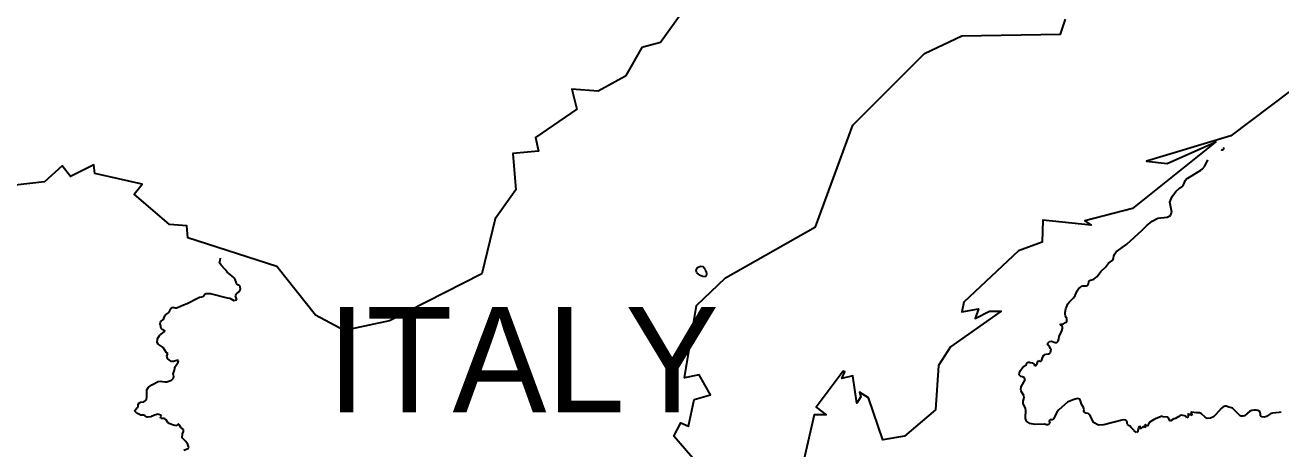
# Model space of a CAD drawing. Header units: metres. Extents: x 0 to 1325, y -1 to 773.
# Drawn here: x 682.65 to 730.26, y 206.76 to 222.82 of the extents above; entities that cross this region are included whole.
import ezdxf
from ezdxf.enums import TextEntityAlignment as Align

# ---------------------------------------------------------------- set-up
doc = ezdxf.new("R2010")
doc.units = ezdxf.units.M

msp = doc.modelspace()

# ---------------------------------------------------------------- linework, layer by layer
at = {"layer": 'CUT'}
for points in [[(707.55, 223.288), (706.74, 222.158), (706.03, 221.968), (705.41, 220.888), (704.37, 220.318), (703.38, 220.388), (703.57, 219.628), (702, 218.558), (702.12, 218.048), (701.14, 217.948), (701.25, 216.578), (700.47, 215.478), (699.97, 213.398), (696.47, 211.608), (694.75, 211.248), (693.66, 211.828), (692.19, 213.668), (688.82, 214.758), (688.78, 215.208), (688.12, 215.268), (686.78, 216.418), (687.09, 216.788), (685.29, 217.198), (685.25, 217.528), (684.37, 217.088), (684.06, 217.488), (683.38, 216.878), (682.27, 216.758)], [(708.13, 206.218), (707.24, 207.248), (707.51, 207.748), (707.8, 207.628), (708.02, 208.628), (708.63, 208.808), (708.2, 209.568), (707.65, 209.458), (708.1, 212.198), (709.21, 213.248), (712.61, 215.178), (714.03, 219.028), (716.75, 221.748), (718.16, 222.418), (721.91, 222.478), (722.1, 223.048)], [(730.63, 220.328), (728.36, 218.618), (725.17, 217.668), (725.95, 217.578), (727.8, 218.398), (724.63, 215.868), (722.83, 215.398), (723.07, 215.238), (721.24, 215.428), (721.21, 214.598), (720.31, 214.268), (718.24, 212.318), (718.16, 211.958), (718.8, 212.068), (718.67, 211.698), (719.21, 211.978), (719.65, 211.978), (717.74, 210.628), (717.28, 209.928), (717.17, 208.248), (715.99, 207.248), (715.17, 207.108), (714.63, 208.698), (714.28, 208.908), (714.34, 208.738), (714.18, 208.498), (714.03, 209.528), (713.62, 209.428), (713.73, 209.678), (713.67, 209.708), (712.64, 208.338), (713.02, 208.058), (712.56, 208.048), (712.19, 206.398)]]:
    msp.add_lwpolyline(points, dxfattribs=at)
at = {"layer": 'SCORE'}
for points in [[(727.99, 218.108), (728.02, 218.088)], [(728.02, 218.088), (728.06, 218.088)], [(728.06, 218.088), (728.1, 218.138)], [(728.1, 218.138), (728.11, 218.178)], [(727.38, 217.478), (727.49, 217.708)], [(726.73, 217.018), (727.23, 217.318)], [(727.23, 217.318), (727.27, 217.358)], [(727.27, 217.358), (727.38, 217.478)], [(726.28, 216.518), (726.43, 216.648)], [(726.43, 216.648), (726.5, 216.688)], [(726.5, 216.688), (726.54, 216.718)], [(726.54, 216.718), (726.57, 216.768)], [(726.57, 216.768), (726.6, 216.858)], [(726.6, 216.858), (726.64, 216.948)], [(726.64, 216.948), (726.7, 217.008)], [(726.7, 217.008), (726.73, 217.018)], [(726.05, 216.108), (726.14, 216.328)], [(726.14, 216.328), (726.28, 216.518)], [(726.12, 215.728), (726.05, 216.108)], [(726.07, 215.608), (726.12, 215.728)], [(725, 215.048), (725.18, 215.228)], [(725.18, 215.228), (725.3, 215.328)], [(725.3, 215.328), (725.38, 215.388)], [(725.38, 215.388), (725.59, 215.498)], [(725.59, 215.498), (725.95, 215.548)], [(725.95, 215.548), (726.07, 215.608)], [(724.42, 214.518), (725, 215.048)], [(724.01, 214.228), (724.42, 214.518)], [(690.02, 213.808), (690.04, 213.918)], [(690.08, 213.718), (690.02, 213.808)], [(690.04, 213.918), (690.06, 213.988)], [(723.61, 213.648), (723.73, 213.798)], [(723.73, 213.798), (723.89, 213.918)], [(723.89, 213.918), (723.91, 213.988)], [(723.91, 213.988), (723.93, 214.058)], [(723.93, 214.058), (723.96, 214.158)], [(723.96, 214.158), (724.01, 214.228)], [(690.24, 213.558), (690.08, 213.718)], [(690.31, 213.458), (690.24, 213.558)], [(690.5, 213.308), (690.31, 213.458)], [(690.59, 213.228), (690.5, 213.308)], [(708.09, 213.538), (708.14, 213.638)], [(708.12, 213.438), (708.09, 213.538)], [(708.18, 213.388), (708.12, 213.438)], [(708.14, 213.638), (708.25, 213.688)], [(708.22, 213.348), (708.18, 213.388)], [(708.34, 213.298), (708.22, 213.348)], [(708.25, 213.688), (708.36, 213.668)], [(708.44, 213.278), (708.34, 213.298)], [(708.36, 213.668), (708.43, 213.578)], [(708.43, 213.578), (708.42, 213.558)], [(708.42, 213.558), (708.43, 213.548)], [(708.43, 213.548), (708.43, 213.538)], [(708.43, 213.538), (708.44, 213.528)], [(708.44, 213.528), (708.44, 213.518)], [(708.44, 213.518), (708.47, 213.478)], [(708.47, 213.318), (708.44, 213.278)], [(708.47, 213.478), (708.48, 213.398)], [(708.48, 213.398), (708.47, 213.318)], [(723.23, 213.238), (723.29, 213.298)], [(723.29, 213.298), (723.33, 213.348)], [(723.33, 213.348), (723.43, 213.478)], [(723.43, 213.478), (723.61, 213.648)], [(690.61, 213.178), (690.59, 213.228)], [(690.65, 213.078), (690.61, 213.178)], [(690.67, 213.018), (690.65, 213.078)], [(690.71, 212.978), (690.67, 213.018)], [(690.76, 212.948), (690.71, 212.978)], [(690.8, 212.898), (690.76, 212.948)], [(690.81, 212.818), (690.8, 212.898)], [(690.8, 212.788), (690.81, 212.818)], [(722.54, 212.748), (722.59, 212.828)], [(722.59, 212.828), (722.66, 212.888)], [(722.66, 212.888), (722.7, 212.918)], [(722.7, 212.918), (722.74, 212.938)], [(722.74, 212.938), (722.78, 212.938)], [(722.78, 212.938), (722.88, 212.938)], [(722.88, 212.938), (722.91, 212.948)], [(722.91, 212.948), (722.96, 213.018)], [(722.96, 213.018), (722.98, 213.088)], [(722.98, 213.088), (723.01, 213.138)], [(723.01, 213.138), (723.17, 213.188)], [(723.17, 213.188), (723.23, 213.238)], [(688.8, 212.268), (689.19, 212.478)], [(689.19, 212.478), (689.26, 212.508)], [(689.26, 212.508), (689.35, 212.518)], [(689.35, 212.518), (689.4, 212.538)], [(689.4, 212.538), (689.43, 212.568)], [(689.43, 212.568), (689.45, 212.608)], [(689.45, 212.608), (689.48, 212.638)], [(689.48, 212.638), (689.52, 212.648)], [(689.52, 212.648), (689.67, 212.648)], [(689.67, 212.648), (690.31, 212.488)], [(690.31, 212.488), (690.41, 212.478)], [(690.41, 212.478), (690.56, 212.388)], [(690.56, 212.388), (690.68, 212.408)], [(690.63, 212.558), (690.67, 212.638)], [(690.68, 212.408), (690.63, 212.558)], [(690.67, 212.638), (690.75, 212.708)], [(690.75, 212.708), (690.8, 212.788)], [(722.24, 212.338), (722.4, 212.488)], [(722.4, 212.488), (722.46, 212.578)], [(722.46, 212.578), (722.54, 212.748)], [(687.97, 211.838), (688.01, 211.868)], [(688.01, 211.868), (688.08, 211.918)], [(688.08, 211.918), (688.11, 211.948)], [(688.11, 211.948), (688.14, 211.998)], [(688.14, 211.998), (688.15, 212.038)], [(688.15, 212.038), (688.17, 212.078)], [(688.17, 212.078), (688.2, 212.108)], [(688.2, 212.108), (688.25, 212.128)], [(688.25, 212.128), (688.29, 212.118)], [(688.29, 212.118), (688.34, 212.108)], [(688.34, 212.108), (688.39, 212.108)], [(688.39, 212.108), (688.43, 212.118)], [(688.43, 212.118), (688.65, 212.218)], [(688.65, 212.218), (688.8, 212.268)], [(722.08, 211.928), (722.11, 212.068)], [(722.08, 211.858), (722.08, 211.928)], [(722.11, 212.068), (722.18, 212.258)], [(722.18, 212.258), (722.24, 212.338)], [(687.77, 211.518), (687.78, 211.568)], [(687.77, 211.498), (687.77, 211.518)], [(687.78, 211.468), (687.77, 211.498)], [(687.78, 211.568), (687.8, 211.588)], [(687.81, 211.328), (687.78, 211.468)], [(687.8, 211.588), (687.88, 211.668)], [(687.88, 211.668), (687.91, 211.708)], [(687.91, 211.708), (687.95, 211.808)], [(687.95, 211.808), (687.97, 211.838)], [(721.9, 211.458), (721.9, 211.498)], [(721.9, 211.498), (721.91, 211.488)], [(721.92, 211.448), (721.9, 211.458)], [(721.91, 211.488), (721.95, 211.488)], [(721.96, 211.428), (721.92, 211.448)], [(721.95, 211.488), (722.02, 211.498)], [(721.98, 211.388), (721.96, 211.428)], [(722.02, 211.498), (722.1, 211.548)], [(722.09, 211.808), (722.08, 211.858)], [(722.12, 211.738), (722.09, 211.808)], [(722.1, 211.548), (722.14, 211.578)], [(722.14, 211.698), (722.12, 211.738)], [(722.15, 211.628), (722.14, 211.698)], [(722.14, 211.578), (722.15, 211.618)], [(722.15, 211.618), (722.15, 211.628)], [(687.66, 210.788), (687.67, 210.928)], [(687.67, 210.928), (687.75, 211.058)], [(687.75, 211.058), (687.87, 211.158)], [(687.84, 211.288), (687.81, 211.328)], [(687.96, 211.228), (687.84, 211.288)], [(687.87, 211.158), (687.96, 211.228)], [(721.82, 210.848), (721.84, 210.928)], [(721.84, 210.928), (721.86, 211.018)], [(721.86, 211.018), (721.95, 211.238)], [(721.95, 211.238), (721.98, 211.328)], [(721.98, 211.328), (721.98, 211.388)], [(687.7, 210.728), (687.66, 210.788)], [(687.89, 210.598), (687.7, 210.728)], [(688.01, 210.408), (687.89, 210.598)], [(721.41, 210.758), (721.49, 210.828)], [(721.44, 210.688), (721.41, 210.758)], [(721.5, 210.618), (721.44, 210.688)], [(721.49, 210.828), (721.56, 210.838)], [(721.52, 210.558), (721.5, 210.618)], [(721.55, 210.548), (721.52, 210.558)], [(721.52, 210.418), (721.54, 210.478)], [(721.54, 210.478), (721.55, 210.538)], [(721.55, 210.538), (721.55, 210.548)], [(721.56, 210.838), (721.7, 210.788)], [(721.7, 210.788), (721.77, 210.798)], [(721.77, 210.798), (721.82, 210.848)], [(688.06, 210.378), (688.01, 210.408)], [(688.02, 210.278), (688.06, 210.378)], [(688.05, 210.188), (688.02, 210.278)], [(688.12, 210.118), (688.05, 210.188)], [(688.2, 210.078), (688.12, 210.118)], [(688.27, 210.068), (688.2, 210.078)], [(688.4, 210.108), (688.27, 210.068)], [(688.33, 209.858), (688.45, 210.048)], [(688.47, 210.108), (688.4, 210.108)], [(688.45, 210.048), (688.47, 210.108)], [(720.59, 209.938), (720.62, 209.978)], [(720.62, 209.978), (720.64, 210.018)], [(720.64, 210.018), (720.67, 210.048)], [(720.67, 210.048), (720.73, 210.048)], [(720.73, 210.048), (720.76, 210.038)], [(720.76, 210.038), (720.83, 210.028)], [(720.83, 210.028), (720.86, 210.018)], [(720.86, 210.018), (720.89, 209.988)], [(720.89, 209.988), (720.91, 209.958)], [(721, 209.958), (721.02, 209.998)], [(721.02, 209.998), (721.03, 210.038)], [(721.03, 210.038), (721.04, 210.078)], [(721.04, 210.078), (721.07, 210.108)], [(721.07, 210.108), (721.1, 210.098)], [(721.1, 210.098), (721.13, 210.088)], [(721.13, 210.088), (721.16, 210.088)], [(721.16, 210.088), (721.2, 210.138)], [(721.2, 210.138), (721.23, 210.248)], [(721.23, 210.248), (721.27, 210.318)], [(721.27, 210.318), (721.31, 210.338)], [(721.31, 210.338), (721.36, 210.348)], [(721.36, 210.348), (721.45, 210.358)], [(721.45, 210.358), (721.49, 210.378)], [(721.49, 210.378), (721.52, 210.418)], [(688.26, 209.608), (688.3, 209.708)], [(688.28, 209.538), (688.26, 209.608)], [(688.29, 209.528), (688.28, 209.538)], [(688.28, 209.458), (688.29, 209.488)], [(688.29, 209.508), (688.29, 209.528)], [(688.29, 209.498), (688.29, 209.508)], [(688.29, 209.488), (688.29, 209.498)], [(688.3, 209.708), (688.32, 209.818)], [(688.32, 209.818), (688.33, 209.858)], [(720.34, 209.568), (720.35, 209.648)], [(720.4, 209.508), (720.34, 209.568)], [(720.35, 209.648), (720.39, 209.728)], [(720.39, 209.728), (720.48, 209.858)], [(720.47, 209.488), (720.4, 209.508)], [(720.54, 209.458), (720.47, 209.488)], [(720.48, 209.858), (720.5, 209.878)], [(720.5, 209.878), (720.59, 209.938)], [(720.91, 209.958), (720.93, 209.928)], [(720.93, 209.928), (720.98, 209.928)], [(720.98, 209.928), (721, 209.958)], [(687.26, 208.998), (687.33, 209.098)], [(687.33, 209.098), (687.45, 209.188)], [(687.45, 209.188), (687.7, 209.318)], [(687.7, 209.318), (687.77, 209.328)], [(687.77, 209.328), (687.95, 209.298)], [(687.95, 209.298), (688.02, 209.308)], [(688.02, 209.308), (688.2, 209.368)], [(688.2, 209.368), (688.27, 209.438)], [(688.27, 209.438), (688.28, 209.458)], [(720.4, 209.008), (720.41, 209.118)], [(720.41, 208.968), (720.4, 209.008)], [(720.41, 209.118), (720.46, 209.208)], [(720.46, 209.208), (720.52, 209.288)], [(720.52, 209.288), (720.56, 209.378)], [(720.56, 209.378), (720.54, 209.458)], [(686.98, 208.508), (687.02, 208.538)], [(687.02, 208.538), (687.15, 208.548)], [(687.15, 208.548), (687.25, 208.618)], [(687.25, 208.618), (687.27, 208.748)], [(687.27, 208.748), (687.26, 208.998)], [(720.43, 208.928), (720.41, 208.968)], [(720.52, 208.788), (720.43, 208.928)], [(720.49, 208.568), (720.53, 208.708)], [(720.49, 208.478), (720.49, 208.568)], [(720.53, 208.708), (720.52, 208.788)], [(722.28, 208.588), (722.17, 208.528)], [(722.42, 208.638), (722.28, 208.588)], [(722.55, 208.668), (722.42, 208.638)], [(722.64, 208.648), (722.55, 208.668)], [(722.66, 208.588), (722.64, 208.648)], [(722.7, 208.458), (722.66, 208.588)], [(686.8, 208.208), (686.87, 208.288)], [(686.85, 208.148), (686.8, 208.208)], [(686.9, 208.108), (686.85, 208.148)], [(686.87, 208.288), (686.93, 208.338)], [(686.91, 208.108), (686.9, 208.108)], [(687.04, 208.038), (686.91, 208.108)], [(686.93, 208.408), (686.94, 208.448)], [(686.93, 208.368), (686.93, 208.408)], [(686.93, 208.338), (686.93, 208.368)], [(686.94, 208.448), (686.98, 208.508)], [(687.69, 208.078), (687.56, 208.038)], [(687.81, 208.028), (687.69, 208.078)], [(720.58, 208.288), (720.49, 208.478)], [(720.59, 208.218), (720.58, 208.288)], [(720.58, 207.948), (720.59, 208.218)], [(721.77, 208.158), (721.69, 207.988)], [(721.84, 208.238), (721.77, 208.158)], [(722.17, 208.528), (721.84, 208.238)], [(722.78, 208.328), (722.7, 208.458)], [(722.79, 208.298), (722.78, 208.328)], [(722.8, 208.238), (722.79, 208.298)], [(722.79, 208.208), (722.8, 208.238)], [(722.79, 208.188), (722.79, 208.208)], [(722.82, 208.138), (722.79, 208.188)], [(722.86, 208.118), (722.82, 208.138)], [(722.95, 208.098), (722.86, 208.118)], [(722.99, 208.068), (722.95, 208.098)], [(723.04, 207.998), (722.99, 208.068)], [(726.76, 208.078), (726.72, 208.068)], [(726.72, 208.068), (726.74, 208.038)], [(726.81, 208.068), (726.76, 208.078)], [(726.9, 208.028), (726.81, 208.068)], [(726.87, 208.148), (726.84, 208.158)], [(726.84, 208.158), (726.86, 208.128)], [(726.86, 208.128), (726.9, 208.028)], [(727.06, 208.128), (726.87, 208.148)], [(727.14, 208.128), (727.06, 208.128)], [(727.18, 208.128), (727.14, 208.128)], [(727.25, 208.088), (727.18, 208.128)], [(727.39, 207.958), (727.25, 208.088)], [(727.8, 208.068), (727.7, 207.978)], [(728, 208.298), (727.8, 208.068)], [(728.07, 208.358), (728, 208.298)], [(728.15, 208.378), (728.07, 208.358)], [(728.18, 208.378), (728.15, 208.378)], [(728.29, 208.338), (728.18, 208.378)], [(728.39, 208.318), (728.29, 208.338)], [(728.42, 208.308), (728.39, 208.318)], [(728.48, 208.258), (728.42, 208.308)], [(728.71, 208.018), (728.48, 208.258)], [(729.08, 208.188), (728.88, 208.018)], [(729.16, 208.218), (729.08, 208.188)], [(729.24, 208.228), (729.16, 208.218)], [(729.28, 208.228), (729.24, 208.228)], [(729.32, 208.228), (729.28, 208.228)], [(729.39, 208.218), (729.32, 208.228)], [(729.46, 208.178), (729.39, 208.218)], [(729.48, 208.138), (729.46, 208.178)], [(729.49, 208.078), (729.48, 208.138)], [(729.49, 208.018), (729.49, 208.078)], [(729.88, 208.098), (729.71, 207.988)], [(729.94, 208.118), (729.88, 208.098)], [(730.2, 208.138), (729.94, 208.118)], [(730.27, 208.158), (730.2, 208.138)], [(687.07, 208.038), (687.04, 208.038)], [(687.14, 208.038), (687.07, 208.038)], [(687.17, 208.028), (687.14, 208.038)], [(687.2, 208.018), (687.17, 208.028)], [(687.27, 207.968), (687.2, 208.018)], [(687.29, 207.958), (687.27, 207.968)], [(687.42, 207.978), (687.29, 207.958)], [(687.56, 208.038), (687.42, 207.978)], [(687.78, 207.958), (687.8, 207.978)], [(687.8, 207.918), (687.78, 207.958)], [(687.8, 207.978), (687.82, 208.008)], [(687.83, 207.908), (687.8, 207.918)], [(687.82, 208.008), (687.81, 208.028)], [(687.91, 207.908), (687.83, 207.908)], [(687.95, 207.898), (687.91, 207.908)], [(688, 207.858), (687.95, 207.898)], [(688.06, 207.758), (688, 207.858)], [(688.11, 207.718), (688.06, 207.758)], [(688.24, 207.668), (688.11, 207.718)], [(688.37, 207.638), (688.24, 207.668)], [(688.4, 207.648), (688.37, 207.638)], [(688.45, 207.698), (688.4, 207.648)], [(688.47, 207.698), (688.45, 207.698)], [(688.49, 207.678), (688.47, 207.698)], [(688.56, 207.568), (688.49, 207.678)], [(720.58, 207.908), (720.58, 207.948)], [(720.62, 207.808), (720.58, 207.908)], [(720.66, 207.778), (720.62, 207.808)], [(720.74, 207.718), (720.66, 207.778)], [(720.94, 207.688), (720.74, 207.718)], [(721.3, 207.698), (720.94, 207.688)], [(721.38, 207.678), (721.3, 207.698)], [(721.42, 207.678), (721.38, 207.678)], [(721.46, 207.698), (721.42, 207.678)], [(721.5, 207.738), (721.46, 207.698)], [(721.51, 207.858), (721.48, 207.838)], [(721.48, 207.838), (721.48, 207.818)], [(721.48, 207.818), (721.49, 207.778)], [(721.49, 207.778), (721.5, 207.738)], [(721.59, 207.868), (721.51, 207.858)], [(721.64, 207.898), (721.59, 207.868)], [(721.69, 207.988), (721.64, 207.898)], [(723.16, 207.768), (723.04, 207.998)], [(723.34, 207.658), (723.16, 207.768)], [(723.55, 207.668), (723.34, 207.658)], [(724.28, 207.858), (723.55, 207.668)], [(724.38, 207.848), (724.28, 207.858)], [(724.42, 207.818), (724.38, 207.848)], [(724.43, 207.778), (724.42, 207.818)], [(724.43, 207.738), (724.43, 207.778)], [(724.45, 207.688), (724.43, 207.738)], [(724.48, 207.658), (724.45, 207.688)], [(724.52, 207.638), (724.48, 207.658)], [(724.56, 207.618), (724.52, 207.638)], [(724.58, 207.568), (724.56, 207.618)], [(724.88, 207.598), (724.85, 207.578)], [(724.95, 207.598), (724.88, 207.598)], [(724.94, 207.558), (724.95, 207.598)], [(725.03, 207.598), (724.98, 207.548)], [(725.06, 207.618), (725.03, 207.598)], [(725.1, 207.558), (725.06, 207.618)], [(725.12, 207.678), (725.1, 207.688)], [(725.1, 207.688), (725.12, 207.648)], [(725.11, 207.598), (725.1, 207.558)], [(725.12, 207.628), (725.11, 207.598)], [(725.18, 207.638), (725.12, 207.678)], [(725.12, 207.648), (725.12, 207.628)], [(725.2, 207.628), (725.18, 207.638)], [(725.27, 207.758), (725.2, 207.628)], [(725.43, 207.868), (725.27, 207.758)], [(725.53, 207.908), (725.43, 207.868)], [(725.76, 207.998), (725.53, 207.908)], [(725.8, 207.978), (725.76, 207.998)], [(725.97, 207.968), (725.8, 207.978)], [(725.99, 207.948), (725.97, 207.968)], [(726.06, 207.808), (725.99, 207.948)], [(726.2, 207.898), (726.06, 207.808)], [(726.27, 207.918), (726.2, 207.898)], [(726.39, 207.988), (726.27, 207.918)], [(726.43, 208.018), (726.39, 207.988)], [(726.48, 208.038), (726.43, 208.018)], [(726.54, 208.028), (726.48, 208.038)], [(726.67, 207.998), (726.54, 208.028)], [(726.67, 207.988), (726.67, 207.998)], [(726.68, 207.958), (726.67, 207.988)], [(726.7, 207.938), (726.68, 207.958)], [(726.73, 207.958), (726.7, 207.938)], [(726.75, 207.988), (726.73, 207.958)], [(726.74, 208.038), (726.76, 208.008)], [(726.76, 208.008), (726.75, 207.988)], [(727.47, 207.918), (727.39, 207.958)], [(727.59, 207.928), (727.47, 207.918)], [(727.7, 207.978), (727.59, 207.928)], [(728.76, 207.998), (728.71, 208.018)], [(728.82, 207.998), (728.76, 207.998)], [(728.88, 208.018), (728.82, 207.998)], [(729.54, 207.978), (729.49, 208.018)], [(729.63, 207.958), (729.54, 207.978)], [(729.71, 207.988), (729.63, 207.958)], [(688.66, 207.498), (688.56, 207.568)], [(688.6, 207.198), (688.62, 207.328)], [(688.62, 207.168), (688.6, 207.198)], [(688.62, 207.328), (688.66, 207.418)], [(688.74, 207.048), (688.62, 207.168)], [(688.66, 207.418), (688.66, 207.498)], [(724.61, 207.548), (724.58, 207.568)], [(724.65, 207.508), (724.61, 207.548)], [(724.68, 207.478), (724.65, 207.508)], [(724.69, 207.458), (724.68, 207.478)], [(724.79, 207.378), (724.69, 207.458)], [(724.82, 207.408), (724.79, 207.378)], [(724.85, 207.498), (724.82, 207.408)], [(724.85, 207.578), (724.86, 207.538)], [(724.86, 207.538), (724.85, 207.498)], [(724.93, 207.528), (724.94, 207.558)], [(724.98, 207.548), (724.93, 207.528)], [(688.67, 206.718), (688.83, 206.778)], [(688.82, 206.928), (688.74, 207.048)], [(688.85, 206.858), (688.82, 206.928)], [(688.83, 206.778), (688.86, 206.798)], [(688.86, 206.798), (688.85, 206.858)]]:
    msp.add_lwpolyline(points, dxfattribs=at)

# ---------------------------------------------------------------- texts
at = {"layer": 'ENGRAVE'}
msp.add_text('ITALY', height=4, dxfattribs=at).set_placement((701.531, 208.143), align=Align.CENTER)

doc.saveas('drawing.dxf')
